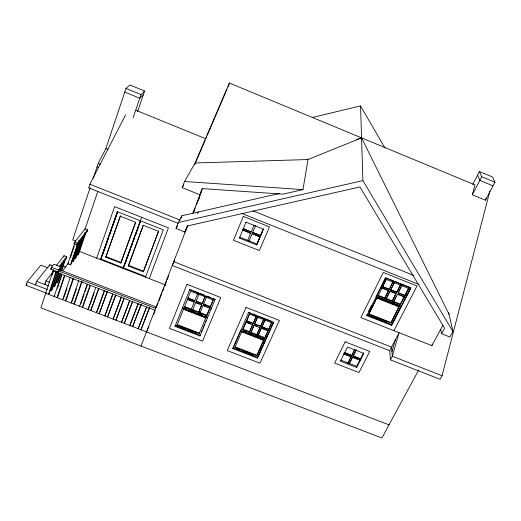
<?xml version="1.0" encoding="UTF-8"?>
<svg xmlns="http://www.w3.org/2000/svg" width="521" height="521" viewBox="0 0 521 521"><rect width="100%" height="100%" fill="white"/><g stroke="black" fill="none" stroke-linecap="round" stroke-linejoin="round"><path stroke-width="0.78" d="M357.712 359.028L352.502 357.002L352.502 357.38L359.946 360.278L360.545 359.106L353.095 356.201L355.986 350.06M352.502 357.38L349.265 363.814L347.917 363.293L351.147 356.852L343.684 353.948L344.27 352.769L351.734 355.674L354.632 349.532M351.147 356.852L351.147 356.475L345.182 354.15M349.265 363.814L352.502 357.002M347.917 363.293L351.147 356.475M472.801 184.362L479.45 171.533L492.436 176.945L494.95 182.22L485.435 200.22L472.319 194.795L474.97 184.903L229.37 83.028L195.115 162.982L184.545 181.497L182.213 187.658L199.849 194.73L202.226 188.602L283.033 194.164L302.975 189.624L307.983 159.543L361.548 137.857L449.115 314.43M233.089 347.917L232.9 348.66L257.478 358.122L273.668 322.089L257.628 357.373L233.089 347.917L240.858 330.125L240.676 330.842M256.26 316.729L256.339 316.377L253.134 323.639L246.446 321.04L242.669 329.826L264.701 338.363L271.871 322.05L268.478 329.995M265.463 340.447L265.534 340.083L240.767 330.483M267.931 331.193L268.074 330.477L264.701 338.363M256.794 355.68L263.769 340.011L256.794 355.68L234.971 347.273L235.062 346.901L256.873 355.309M265.046 320.148L265.117 319.796L261.881 327.045L268.543 329.637M257.478 358.122L257.706 356.996M263.659 319.607L263.737 319.256L260.5 326.504L254.515 324.179L257.485 317.296M256.684 335.257L260.038 327.351L256.762 334.892L258.136 335.426L261.418 327.891L266.596 329.897M261.881 327.045L264.863 320.174M260.5 326.504L263.808 318.911M258.058 335.785L261.418 327.891M257.648 317.269L257.726 316.918L254.515 324.179M250.718 332.939L254.066 325.032M259.966 327.709L253.981 325.384L250.796 332.58L249.422 332.046L252.685 324.492L249.338 332.405M253.134 323.639L256.098 316.755M246.361 321.392L249.396 314.143M250.959 313.232L248.686 312.346L248.602 312.691L273.603 322.44M245.834 322.603L245.919 322.252L252.6 324.85M244.075 332.378L241.803 331.499L241.711 331.857L263.698 340.376M485.435 200.22L486.028 197.934M390.437 359.874L392.333 356.247L399.086 332.698L389.721 350.692L390.437 359.874L440.082 379.281L442.062 375.713L489.87 191.083M256.964 244.036L239.712 237.172L239.426 238.064L256.716 244.942L263.372 228.993M260.025 236.84L252.105 233.682L259.308 236.554M393.935 330.666L417.041 285.977L383.267 272.45L360.851 317.621L431.883 345.631L432.3 344.062M391.955 351.642L395.315 339.933M260.507 235.818L252.659 232.359L260.585 235.525M247.625 240.324L249.064 240.897M249.22 232.529L250.575 233.395L242.727 229.937L247.775 231.956M251.129 232.079L243.274 228.615L251.129 232.079L253.974 225.235M228.191 86.877L229.37 83.028M46.148 293.017L26.05 285.313L27.183 281.744L40.846 265.156L47.991 267.911M52.686 265.84L49.827 264.74L36.548 281.327L35.395 284.902L36.379 283.665M49.378 266.12L49.827 264.74M53.37 271.337L45.926 280.91L44.76 284.486L45.757 283.196M50.745 269.155L51.364 267.26L53.826 264.154L60.95 266.908L60.325 268.784L57.922 271.923L50.745 269.155L51.488 268.211M53.435 269.67L40.898 307.852L381.926 437.972L418.773 369.864M52.23 275.042L53.494 271.207M55.884 272.027L48.525 294.332L49.502 293.017L56.594 271.539M50.049 289.871L51.449 290.412L57.505 272.092M57.922 271.923L58.547 270.034L60.95 266.908M57.955 272.372L52.413 289.122L51.449 290.412M63.647 256.938L64.057 255.72L66.818 256.788L66.206 258.618L59.804 266.934M52.934 286.029L54.321 286.563L58.84 272.926M59.843 269.898L61.602 264.596M59.277 273.206L55.265 285.293L54.321 286.563M60.28 270.184L62.533 263.385L61.139 262.845M55.767 282.258L57.141 282.786L60.384 273.011M61.133 270.757L64.383 260.988L62.995 260.448M125.62 114.822L89.879 184.226L88.674 187.847L178.065 223.32M60.807 273.297L58.065 281.542L57.141 282.786M61.804 270.295L65.294 259.797M90.12 187.638L72.712 239.907L75.727 241.086M93.194 178.41L98.182 163.431L105.893 148.518L125.978 88.44L129.853 84.982L144.623 91.038L137.603 111.487M61.595 274.235L54.177 296.501L54.822 295.622M57.44 288.289L61.784 275.27M74.028 243.978L74.62 242.2L85.236 228.628L87.789 229.631L87.202 231.344L76.685 245.013L74.028 243.978L75.48 242.115M74.874 242.89L67.847 263.906L70.465 264.922L71.312 263.782L78.358 242.838M64.454 275.335L57.004 297.589L57.955 296.26L64.878 275.602M70.452 257.53L74.216 246.303M76.685 245.013L77.277 243.235L87.789 229.631M70.465 264.922L77.525 243.919M71.69 261.034L72.986 261.535L80.006 240.695L78.697 240.181M80.827 239.627L73.819 260.422L72.986 261.535M84.845 229.774L97.831 191.292M74.177 257.713L75.467 258.214L82.448 237.524M83.256 236.475L76.281 257.12L75.467 258.214M62.65 299.751L70.159 277.543M76.626 254.456L77.903 254.951L84.845 234.404M63.582 298.422L66.942 288.491M207.41 317.953L207.645 317.256L205.437 316.397M73.005 278.644L65.47 300.832L66.395 299.497L73.663 278.129M209.676 308.549L210.302 306.986L203.548 304.362L203.672 304.023L210.419 306.648L210.184 307.325M191.077 309.819L191.344 309.135L184.597 306.517L184.323 307.201L206.642 315.856L209.611 308.595M192.086 290.275L189.852 289.402L175.017 326.361L199.914 335.954L200.162 335.231L175.303 325.658M133.044 117.87L141.009 94.594L144.623 91.038M71.103 302.994L78.704 280.839M72.009 301.652L76.457 288.699M81.55 281.939L73.917 304.069L74.816 302.727L82.168 281.412M199.276 333.512L199.4 333.153L177.309 324.642L177.166 324.993L199.276 333.512L205.873 317.576L205.756 317.927L183.483 309.298M79.544 306.231L87.228 284.134M80.69 304.121L84.128 294.241M84.923 291.962L87.3 285.117M96.685 258.123L114.627 206.603L168.426 227.898L149.24 278.592M90.068 285.228L82.351 307.305L83.223 305.951L90.394 285.449M117.258 211.643L163.301 229.852L145.502 277.133L145.802 276.573L100.827 259.054L117.609 211.161L100.462 259.595L101.185 258.52M101.452 257.758L108.642 237.257M109.169 235.739L117.42 212.203M103.145 253.434L108.726 237.504M109.26 235.987L111.123 230.679M112.451 226.889L117.505 212.477M105.77 257.179L120.221 216.176L135.564 222.239L120.82 263.046L105.77 257.179L120.566 215.694M95.747 287.423L87.964 309.454L88.817 308.1M89.084 307.338L94.171 292.939M98.58 288.517L90.771 310.529L98.866 288.725M206.466 297.315L206.59 296.983L203.548 304.362M104.239 290.698L96.378 312.678L97.199 311.311M97.473 310.555L104.506 290.9M107.072 291.793L99.172 313.753L107.593 291.232M199.914 313.245L200.162 312.554M120.82 263.046L135.61 222.5M112.725 293.974L104.767 315.895L105.568 314.521M203.17 305.247L200.038 312.9L198.644 312.359L201.77 304.7L198.521 312.704M202.278 303.476L196.215 301.118L196.091 301.457L202.155 303.815L205 296.84M105.841 313.766L112.679 294.919M141.608 217.283L123.041 268.387L124.245 265.782M123.373 267.833L140.65 220.279M124.799 264.271L126.167 260.5M126.714 258.996L128.361 254.469M128.908 252.959L130.55 248.439M131.097 246.928L132.471 243.157M133.018 241.653L134.665 237.127M135.213 235.616L136.58 231.852M137.127 230.341L138.775 225.814M139.322 224.31L140.142 222.044M125.398 262.975L126.219 260.715M127.039 258.455L128.407 254.691M128.961 253.186L130.602 248.667M131.149 247.156L132.516 243.392M133.337 241.132L134.705 237.368M135.252 235.863L136.899 231.344M137.446 229.839L138.814 226.068M139.361 224.564L140.455 221.555M115.545 295.068L107.56 316.97L115.766 295.251M128.329 265.977L143.216 225.261L158.475 231.291L143.308 271.819L128.329 265.977L143.249 225.515M121.185 297.244L113.148 319.106L121.66 296.664M124.005 298.331L115.936 320.181L124.193 298.5M129.638 300.506L121.51 322.317L129.801 300.669M143.308 271.819L158.762 230.783M132.451 301.594L124.291 323.378L132.601 301.75M138.072 303.763L129.853 325.514L138.202 303.912M140.878 304.844L132.634 326.576L141.282 304.244M194.815 164.727L196.189 161.106M192.477 310.36L192.737 309.676L206.883 315.159M199.504 303.821L195.72 302.349L195.59 302.688L201.653 305.039M198.976 294.398L199.1 294.065L196.091 301.457M187.137 227.377L184.87 232.027L176.052 228.53L178.358 222.506L181.875 215.733L279.458 193.486M146.486 307.012L138.182 328.705L146.583 307.149M180.741 218.696L181.875 215.733M187.912 298.279L194.691 300.917L194.821 300.578L188.048 297.947L187.781 298.618M197.57 293.851L197.693 293.518L194.691 300.917M149.286 308.093L140.957 329.773L149.657 307.481M184.87 232.027L187.202 226.016L359.939 186.98L444.582 328.171L441.574 333.714L449.877 337.002L452.905 331.473L448.633 312.268M141.009 346.055L187.729 225.541M153.675 314.437L155.141 310.659M156.899 306.12L158.071 303.098M158.951 300.825L161.881 293.271M162.467 291.753L163.939 287.976M164.525 286.465L166.577 281.171M167.163 279.66L168.628 275.876M192.842 213.232L202.474 188.413M164.695 286.433L165.554 284.225M193.734 211.8L195.206 208.003M196.384 204.968L200.214 195.108M193.838 211.956L194.724 209.683M198.547 199.83L199.426 197.557M187.286 299.849L187.553 299.171L194.32 301.802M177.166 324.993L183.62 308.953M184.323 307.201L190.764 291.193L213.252 299.959L206.642 315.856M182.298 308.224L182.578 307.54L186.264 308.966M189.852 289.402L189.722 289.735L215.049 299.614L215.166 299.275L199.914 335.954M175.017 326.361L175.447 325.299L179.211 326.752M195.72 302.349L192.607 310.015L191.214 309.474L194.19 302.141L187.417 299.51M202.155 303.815L205.183 296.436M210.419 306.648L213.48 299.288M239.426 238.064L246.003 222.044M201.529 331.877L202.155 330.379M203.086 328.139L203.711 326.641M204.069 325.579L204.694 324.088M205.626 321.841L206.251 320.35M210.855 309.285L211.467 307.826M247.54 240.624L250.666 233.102M248.979 241.19L252.105 233.682M252.574 232.653L255.642 225.372M257.511 242.421L258.116 240.995M258.729 239.562L259.64 237.413M260.253 235.987L261.164 233.838M261.776 232.405L262.688 230.262M256.716 244.942L263.45 229.136L246.036 222.174M196.502 160.364L205.072 140.357M205.71 138.873L206.661 136.652M207.293 135.167L225.385 92.927M226.016 91.442L226.974 89.221M232.9 348.66L248.686 312.346M234.971 347.273L241.803 331.499M242.669 329.826L249.546 314.111L271.741 322.76M260.917 349.272L261.575 347.807M263.235 344.14L264.232 341.939M258.37 355.53L260.363 351.115M261.028 349.65L262.688 345.97M263.685 343.769L265.345 340.089M266.648 337.198L267.625 335.042M269.253 331.447L270.223 329.292M271.851 325.697L272.822 323.541M146.499 331.897L148.876 326.771M197.557 213.636L198.345 211.982M174.62 259.79L173.734 261.653L391.584 347.123L392.333 356.247L442.062 375.713M174.698 260.344L172.249 265.476L389.721 350.692M199.849 194.73L201.334 191.741M368.594 311.298L371.447 305.58M376.116 296.963L385.56 277.66M366.836 315.576L385.586 277.986L410.874 288.1L391.694 325.391L366.836 315.576L366.817 314.873L391.629 324.674L401.111 306.231L401.19 306.921M390.88 322.909L399.047 306.576L390.88 322.909L368.809 314.189L376.833 297.745L379.054 298.631M382.824 285.755L386.276 278.839L386.328 279.497L378.122 295.921L400.402 304.778L408.777 288.471L386.328 279.497M368.809 314.189L376.833 297.745M351.734 355.674L354.99 349.181M353.095 356.201L356.351 349.715M381.893 288.373L381.847 287.709L388.601 290.399L384.811 297.921L384.863 298.605M389.265 289.474L393.055 281.548L389.265 289.474L382.499 286.778L382.525 287.11M388.601 290.399L384.837 298.266L386.23 298.82L389.995 290.959L396.038 293.369L392.261 301.216L393.648 301.77L397.471 294.261L404.205 296.944L404.85 295.694L398.07 292.665L404.804 295.355L404.889 296.032M389.995 290.959L386.204 298.474L386.256 299.158M400.603 285.202L400.564 284.87L396.715 292.45L390.659 290.034L394.11 282.799M390.659 290.034L394.488 282.441L394.527 282.773M356.696 367.468L363.84 353.381L347.494 346.999L340.46 361.164L356.696 367.468L356.69 366.322L363.45 352.978M392.293 301.555L392.228 300.871L396.038 293.369M396.715 292.45L400.525 284.538M393.681 302.108L393.615 301.425L396.045 296.651M398.422 291.981L401.925 285.098L402.004 285.762M398.109 293.004L401.965 285.43M400.402 304.778L400.323 304.088L404.166 296.605L398.181 294.222M404.804 295.355L408.685 287.8M391.961 323.606L400.708 306.595M406.64 295.042L407.383 293.597M409.245 289.989L409.988 288.543M404.088 300.448L410.405 288.152M410.822 287.761L401.15 306.576L376.103 296.625M176.052 228.53L177.472 225.782M472.319 194.795L481.73 176.723L479.45 171.533M431.883 345.631L442.941 325.189M182.213 187.658L183.783 184.89M77.903 254.951L78.704 253.877L85.639 233.382L84.356 232.88M62.546 270.92L68.7 262.773M59.153 266.719L66.818 256.788M56.314 265.619L64.057 255.72M26.05 285.313L27.066 284.075M143.405 94.594L139.771 98.209L124.766 92.067M356.195 139.582L361.548 137.857M312.398 117.466L360.545 105.913L384.98 148.042M178.358 222.506L362.89 180.624L452.905 331.473M195.115 162.982L307.983 159.543M184.545 181.497L302.975 189.624M45.926 280.91L49.658 282.343M36.548 281.327L48.486 285.918M27.183 281.744L47.313 289.474M45.692 293.251L389.018 424.862M59.609 269.722L156.235 307.071L155.597 308.432L58.645 270.979M51.364 267.26L58.547 270.034M53.018 270.927L154.887 310.255M180.715 327.331L185.984 329.363M187.488 329.943L192.757 331.975M194.261 332.554L196.521 333.42M236.156 348.699L239.875 350.125M242.102 350.985L249.533 353.85M251.018 354.423L253.245 355.283M64.825 258.084L66.206 258.618M242.851 329.109L249.507 331.688M250.881 332.222L256.833 334.534M258.208 335.068L264.844 337.634M188.472 309.826L195.85 312.685M197.322 313.251L202.487 315.257M243.105 330.998L246.856 332.457M248.354 333.036L253.61 335.068M255.108 335.648L260.357 337.686M261.855 338.266L265.606 339.718M182.435 307.878L207.527 317.602M185.847 309.819L193.265 312.691M194.75 313.264L199.94 315.277M201.425 315.856L205.131 317.289M247.104 333.557L250.894 335.023M253.922 336.195L257.713 337.667M259.224 338.253L263.014 339.718M63.113 265.984L65.972 267.084M74.62 242.2L77.277 243.235M106.128 256.645L121.159 262.506M128.654 265.43L143.607 271.259M193.578 290.855L198.788 292.887M200.279 293.466L203.998 294.919M206.974 296.078L210.699 297.53M212.933 298.403L214.418 298.982M252.477 313.824L256.26 315.296M257.771 315.889L272.157 321.496M344.277 352.391L351.74 355.302M353.095 355.83L360.539 358.728L360.545 359.106M79.283 251.35L164.883 284.681M246.531 320.689L253.213 323.287M254.593 323.828L260.578 326.153M261.952 326.687L268.615 329.279M203.919 305.534L206.166 306.407M207.664 306.993L209.911 307.865M246.746 322.186L250.458 323.626M254.808 325.319L257.048 326.192M203.047 305.586L209.794 308.211M261.34 328.243L268.002 330.835M340.487 360.024L347.924 362.909M349.272 363.437L356.69 366.322M85.926 230.849L87.202 231.344M368.796 313.844L390.848 322.551M367.552 314.821L387.09 322.532M392.228 300.871L378.083 295.244L378.122 295.921M393.615 301.425L400.323 304.088M376.82 296.573L400.375 305.938M380.538 299.217L384.238 300.689M385.722 301.275L389.421 302.747M390.906 303.339L394.605 304.811M396.826 305.69L398.311 306.276M376.852 298.084L399.086 306.921M89.879 184.226L180.168 220.09M386.302 277.954L388.529 278.846M390.014 279.438L393.733 280.93M395.218 281.522L398.936 283.007M400.421 283.6L404.133 285.085M405.625 285.684L409.337 287.169M98.182 163.431L100.41 164.323M97.036 166.883L98.515 167.475M382.479 286.446L389.233 289.142M390.633 289.702L396.676 292.112M381.867 288.041L388.627 290.738M390.027 291.291L396.077 293.707M105.893 148.518L108.088 149.397M253.024 210.875L413.505 275.316M241.751 213.428L418.969 284.446M136.079 110.341L205.723 138.723M125.978 88.44L141.009 94.594M493.035 185.847L479.834 180.364L477.594 175.121M481.73 176.723L494.95 182.22M440.707 329.311L441.574 333.714M404.166 296.605L404.25 297.289M391.597 324.316L391.694 325.391M360.545 105.913L362.89 180.624M359.939 359.9L359.946 360.278M186.98 284.336L169.423 328.347L202.558 341.099L220.813 297.55L186.98 284.336M243.333 216.41L233.467 240.279L259.354 250.562L269.5 226.889L243.333 216.41M246.023 307.39L227.254 350.6L259.972 363.189L279.412 320.422L246.023 307.39M345.163 341.822L334.651 363.091L358.969 372.528L369.728 351.421L345.163 341.822"/></g></svg>
